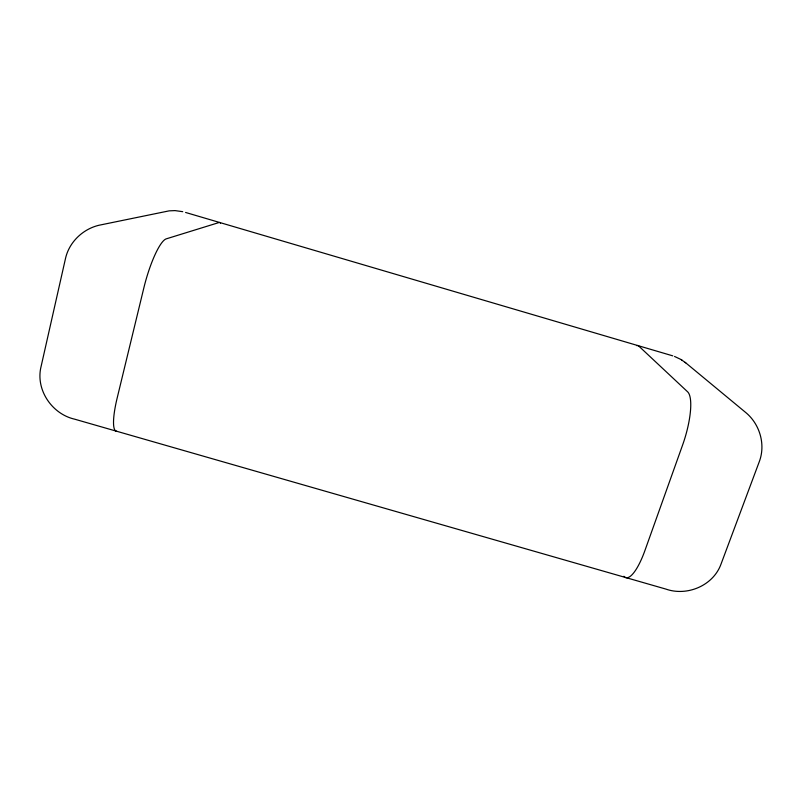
<?xml version="1.0" encoding="UTF-8"?>
<svg xmlns="http://www.w3.org/2000/svg" width="802" height="802" viewBox="0 0 802 802"><rect width="100%" height="100%" fill="white"/><g stroke="black" fill="none" stroke-linecap="round" stroke-linejoin="round"><path stroke-width="1.2" d="M182.746 211.678L175.036 210.605L169.162 210.856L98.857 225.282C82.766 229.141 69.162 242.164 65.513 258.424L41.113 366.374C35.238 389.511 51.849 414.053 74.696 419.185L665.891 589.089C687.073 596.578 713.158 585.711 720.988 564.197L759.163 462.002C765.96 444.539 759.755 423.687 745.218 412.098L685.73 362.835L680.918 359.466L674.542 356.449M185.583 212.46L672.788 355.857M681.399 359.747L681.991 360.168M685.008 362.324L685.73 362.835M220.54 223.177A36.541 6.215 -74.4 0 0 219.026 222.535L166.285 238.846A45.313 9.604 -74.1 0 0 143.859 287.858L117.122 398.203A44.501 9.193 -72.9 0 0 116.711 431.255M636.688 345.642A36.1 8.07 -73 0 1 638.763 346.063L687.585 391.787A44.641 12.401 -73.3 0 1 682.592 445.05L644.968 550.413A43.849 11.88 -75 0 1 623.906 576.297"/></g></svg>
